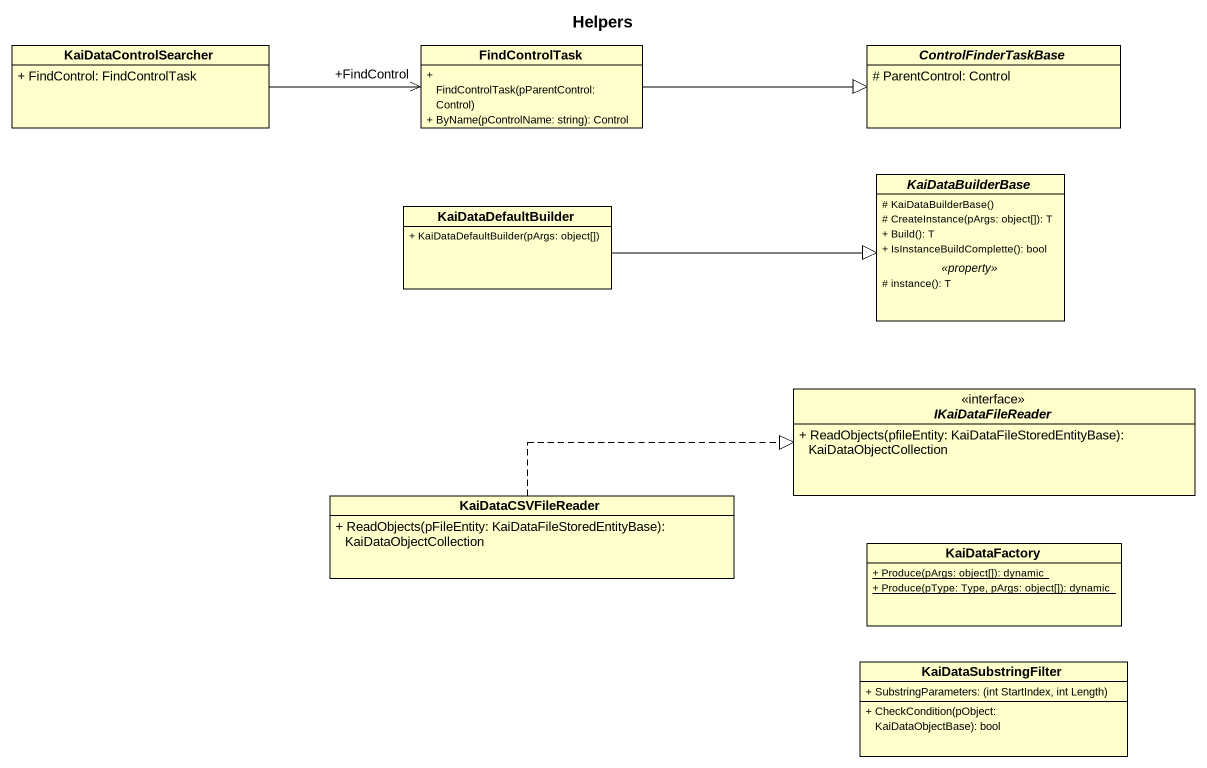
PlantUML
@startuml
title Helpers
hide circle
hide empty members
skinparam classAttributeIconSize 0
class KaiDataControlSearcher {
  + FindControl: FindControlTask
}
class FindControlTask {
  + FindControlTask(pParentControl: Control)
  + ByName(pControlName: string): Control
}
abstract class ControlFinderTaskBase {
  # ParentControl: Control
}
abstract class KaiDataBuilderBase {
  # KaiDataBuilderBase()
  # CreateInstance(pArgs: object[]): T
  + Build(): T
  + IsInstanceBuildComplette(): bool
  .. <<property>> ..
  # instance(): T
}
class KaiDataDefaultBuilder {
  + KaiDataDefaultBuilder(pArgs: object[])
}
interface IKaiDataFileReader {
  + ReadObjects(pfileEntity: KaiDataFileStoredEntityBase): KaiDataObjectCollection
}
class KaiDataCSVFileReader {
  + ReadObjects(pFileEntity: KaiDataFileStoredEntityBase): KaiDataObjectCollection
}
class KaiDataFactory {
  {static} + Produce(pArgs: object[]): dynamic
  {static} + Produce(pType: Type, pArgs: object[]): dynamic
}
class KaiDataSubstringFilter {
  {field} + SubstringParameters: (int StartIndex, int Length)
  + CheckCondition(pObject: KaiDataObjectBase): bool
}
KaiDataControlSearcher -right-> "+FindControl" FindControlTask
FindControlTask -right-|> ControlFinderTaskBase
KaiDataDefaultBuilder -right-|> KaiDataBuilderBase
KaiDataCSVFileReader .right.|> IKaiDataFileReader
@enduml
